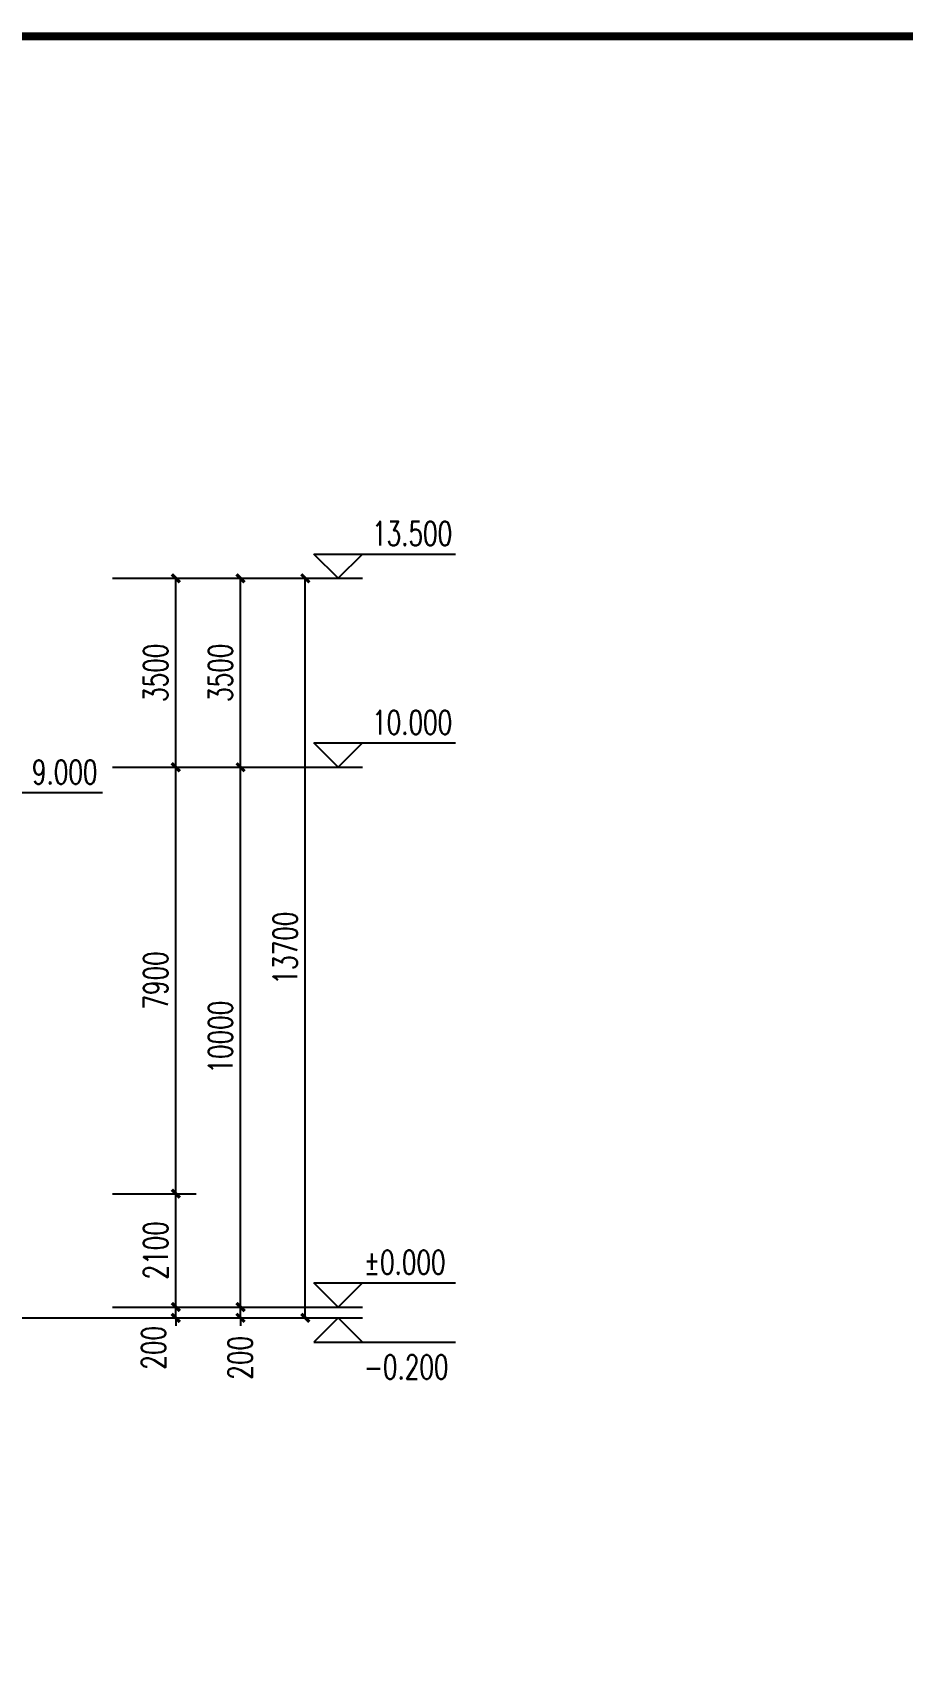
# Model space of a CAD drawing. Extents: x 962303 to 1579583, y -174742 to 224716.
# Drawn here: x 1391176 to 1407305, y -143109 to -113167 of the extents above; entities that cross this region are included whole.
import ezdxf

# ---------------------------------------------------------------- set-up
doc = ezdxf.new("R2010")
doc.units = 0
doc.header["$LTSCALE"] = 1000
doc.header["$MEASUREMENT"] = 0
for name, color, linetype in [('DIM_ELEV', 3, 'Continuous'), ('PUB_DIM', 3, 'Continuous'), ('PUB_TEXT', 7, 'Continuous'), ('PUB_TITLE', 4, 'Continuous')]:
    doc.layers.add(name, color=color, linetype=linetype)
doc.styles.add('_TCH_DIM', font='SIMPLEX', dxfattribs={"bigfont": 'GBCBIG'})
doc.styles.add('_TCH_DIM_T3', font='SIMPLEX', dxfattribs={"width": 0.705882, "bigfont": 'GBCBIG'})
doc.dimstyles.new('_TCH_ARCH&&150', dxfattribs={"dimtxt": 446.25, "dimasz": 150, "dimexe": 375, "dimexo": 450, "dimgap": 150, "dimtad": 1, "dimdec": 0, "dimzin": 0, "dimdsep": 46, "dimtxsty": '_TCH_DIM_T3', "dimblk": 'ARCHTICK', "dimcen": 0.09, "dimclrt": 7, "dimazin": 2, "dimtfac": 1, "dimtdec": 0, "dimtix": 1, "dimtmove": 2, "dimatfit": 3, "dimfxl": 0, "dimtolj": 1, "dimtzin": 0, "dimarcsym": 0})

# ---------------------------------------------------------------- blocks, each defined once
blk = doc.blocks.new('_ArchTick')
at = {"color": 0, "linetype": 'ByBlock', "const_width": 0.4}
blk.add_lwpolyline([(-0.5, -0.5), (0.5, 0.5)], dxfattribs=at)
blk = doc.blocks.new('*D24')
at = {"layer": 'Defpoints', "color": 0}
for p in [(1392212, -136781), (1393835, -136781), (1392212, -136981)]:
    blk.add_point(p, dxfattribs=at)
at = {"layer": 'PUB_DIM', "color": 0, "lineweight": -2}
for p, q in [((1392662, -136781), (1394210, -136781)), ((1393835, -136781), (1393835, -136631)), ((1393835, -136981), (1393835, -136781)), ((1392662, -136981), (1394210, -136981)), ((1393835, -136981), (1393835, -137131))]:
    blk.add_line(p, q, dxfattribs=at)
at = {"layer": 'PUB_DIM', "color": 0, "lineweight": -2, "xscale": 150, "yscale": 150, "zscale": 150}
for p, rotation in [((1393835, -136781), 270), ((1393835, -136981), 90)]:
    blk.add_blockref('_ArchTick', p, dxfattribs=dict(at, rotation=rotation))
at = {"layer": 'PUB_DIM', "color": 7, "insert": (1393423, -137536), "char_height": 446.2, "attachment_point": 5, "rotation": 90, "style": '_TCH_DIM_T3'}
blk.add_mtext('\\A1;200', dxfattribs=at)
blk = doc.blocks.new('*D25')
at = {"layer": 'Defpoints', "color": 0}
for p in [(1392212, -134681), (1393835, -134681), (1392212, -136781)]:
    blk.add_point(p, dxfattribs=at)
at = {"layer": 'PUB_DIM', "color": 0, "lineweight": -2}
for p, q in [((1392662, -134681), (1394210, -134681)), ((1393835, -136781), (1393835, -134681)), ((1392662, -136781), (1394210, -136781))]:
    blk.add_line(p, q, dxfattribs=at)
at = {"layer": 'PUB_DIM', "color": 0, "lineweight": -2, "xscale": 150, "yscale": 150, "zscale": 150}
for p, rotation in [((1393835, -134681), 90), ((1393835, -136781), 270)]:
    blk.add_blockref('_ArchTick', p, dxfattribs=dict(at, rotation=rotation))
at = {"layer": 'PUB_DIM', "color": 7, "insert": (1393462, -135731), "char_height": 446.2, "attachment_point": 5, "rotation": 90, "style": '_TCH_DIM_T3'}
blk.add_mtext('\\A1;2100', dxfattribs=at)
blk = doc.blocks.new('*D26')
at = {"layer": 'Defpoints', "color": 0}
for p in [(1392212, -126781), (1393835, -126781), (1392212, -134681)]:
    blk.add_point(p, dxfattribs=at)
at = {"layer": 'PUB_DIM', "color": 0, "lineweight": -2}
for p, q in [((1392662, -126781), (1394210, -126781)), ((1393835, -134681), (1393835, -126781)), ((1392662, -134681), (1394210, -134681))]:
    blk.add_line(p, q, dxfattribs=at)
at = {"layer": 'PUB_DIM', "color": 0, "lineweight": -2, "xscale": 150, "yscale": 150, "zscale": 150}
for p, rotation in [((1393835, -126781), 90), ((1393835, -134681), 270)]:
    blk.add_blockref('_ArchTick', p, dxfattribs=dict(at, rotation=rotation))
at = {"layer": 'PUB_DIM', "color": 7, "insert": (1393462, -130731), "char_height": 446.2, "attachment_point": 5, "rotation": 90, "style": '_TCH_DIM_T3'}
blk.add_mtext('\\A1;7900', dxfattribs=at)
blk = doc.blocks.new('*D27')
at = {"layer": 'Defpoints', "color": 0}
for p in [(1392212, -123281), (1393835, -123281), (1392212, -126781)]:
    blk.add_point(p, dxfattribs=at)
at = {"layer": 'PUB_DIM', "color": 0, "lineweight": -2}
for p, q in [((1392662, -123281), (1394210, -123281)), ((1393835, -126781), (1393835, -123281)), ((1392662, -126781), (1394210, -126781))]:
    blk.add_line(p, q, dxfattribs=at)
at = {"layer": 'PUB_DIM', "color": 0, "lineweight": -2, "xscale": 150, "yscale": 150, "zscale": 150}
for p, rotation in [((1393835, -123281), 90), ((1393835, -126781), 270)]:
    blk.add_blockref('_ArchTick', p, dxfattribs=dict(at, rotation=rotation))
at = {"layer": 'PUB_DIM', "color": 7, "insert": (1393462, -125031), "char_height": 446.2, "attachment_point": 5, "rotation": 90, "style": '_TCH_DIM_T3'}
blk.add_mtext('\\A1;3500', dxfattribs=at)
blk = doc.blocks.new('*D28')
at = {"layer": 'Defpoints', "color": 0}
for p in [(1394156, -123281), (1396235, -123281), (1394156, -136981)]:
    blk.add_point(p, dxfattribs=at)
at = {"layer": 'PUB_DIM', "color": 0, "lineweight": -2}
for p, q in [((1394606, -123281), (1396610, -123281)), ((1396235, -136981), (1396235, -123281)), ((1394606, -136981), (1396610, -136981))]:
    blk.add_line(p, q, dxfattribs=at)
at = {"layer": 'PUB_DIM', "color": 0, "lineweight": -2, "xscale": 150, "yscale": 150, "zscale": 150}
for p, rotation in [((1396235, -123281), 90), ((1396235, -136981), 270)]:
    blk.add_blockref('_ArchTick', p, dxfattribs=dict(at, rotation=rotation))
at = {"layer": 'PUB_DIM', "color": 7, "insert": (1395862, -130131), "char_height": 446.2, "attachment_point": 5, "rotation": 90, "style": '_TCH_DIM_T3'}
blk.add_mtext('\\A1;13700', dxfattribs=at)
blk = doc.blocks.new('*D29')
at = {"layer": 'Defpoints', "color": 0}
for p in [(1393412, -136781), (1395035, -136781), (1393412, -136981)]:
    blk.add_point(p, dxfattribs=at)
at = {"layer": 'PUB_DIM', "color": 0, "lineweight": -2}
for p, q in [((1393862, -136781), (1395410, -136781)), ((1395035, -136781), (1395035, -136631)), ((1395035, -136981), (1395035, -136781)), ((1393862, -136981), (1395410, -136981)), ((1395035, -136981), (1395035, -137131))]:
    blk.add_line(p, q, dxfattribs=at)
at = {"layer": 'PUB_DIM', "color": 0, "lineweight": -2, "xscale": 150, "yscale": 150, "zscale": 150}
for p, rotation in [((1395035, -136781), 270), ((1395035, -136981), 90)]:
    blk.add_blockref('_ArchTick', p, dxfattribs=dict(at, rotation=rotation))
at = {"layer": 'PUB_DIM', "color": 7, "insert": (1395027, -137721), "char_height": 446.2, "attachment_point": 5, "rotation": 90, "style": '_TCH_DIM_T3'}
blk.add_mtext('\\A1;200', dxfattribs=at)
blk = doc.blocks.new('*D30')
at = {"layer": 'Defpoints', "color": 0}
for p in [(1393412, -126781), (1395035, -126781), (1393412, -136781)]:
    blk.add_point(p, dxfattribs=at)
at = {"layer": 'PUB_DIM', "color": 0, "lineweight": -2}
for p, q in [((1393862, -126781), (1395410, -126781)), ((1395035, -136781), (1395035, -126781)), ((1393862, -136781), (1395410, -136781))]:
    blk.add_line(p, q, dxfattribs=at)
at = {"layer": 'PUB_DIM', "color": 0, "lineweight": -2, "xscale": 150, "yscale": 150, "zscale": 150}
for p, rotation in [((1395035, -126781), 90), ((1395035, -136781), 270)]:
    blk.add_blockref('_ArchTick', p, dxfattribs=dict(at, rotation=rotation))
at = {"layer": 'PUB_DIM', "color": 7, "insert": (1394662, -131781), "char_height": 446.2, "attachment_point": 5, "rotation": 90, "style": '_TCH_DIM_T3'}
blk.add_mtext('\\A1;10000', dxfattribs=at)
blk = doc.blocks.new('*D31')
at = {"layer": 'Defpoints', "color": 0}
for p in [(1393412, -123281), (1395035, -123281), (1393412, -126781)]:
    blk.add_point(p, dxfattribs=at)
at = {"layer": 'PUB_DIM', "color": 0, "lineweight": -2}
for p, q in [((1393862, -123281), (1395410, -123281)), ((1395035, -126781), (1395035, -123281)), ((1393862, -126781), (1395410, -126781))]:
    blk.add_line(p, q, dxfattribs=at)
at = {"layer": 'PUB_DIM', "color": 0, "lineweight": -2, "xscale": 150, "yscale": 150, "zscale": 150}
for p, rotation in [((1395035, -123281), 90), ((1395035, -126781), 270)]:
    blk.add_blockref('_ArchTick', p, dxfattribs=dict(at, rotation=rotation))
at = {"layer": 'PUB_DIM', "color": 7, "insert": (1394662, -125031), "char_height": 446.2, "attachment_point": 5, "rotation": 90, "style": '_TCH_DIM_T3'}
blk.add_mtext('\\A1;3500', dxfattribs=at)

msp = doc.modelspace()

# ---------------------------------------------------------------- linework, layer by layer
at = {"color": 5}
msp.add_line((1389925.6, -136981.2), (1395828.2, -136981.2), dxfattribs=at)
at = {"layer": 'DIM_ELEV'}
for p, q in [((1396843.6, -123281.2), (1396393.6, -122831.2)), ((1396393.6, -122831.2), (1399017.1, -122831.2)), ((1396843.6, -123281.2), (1397293.6, -122831.2)), ((1395516, -123281.2), (1397293.6, -123281.2)), ((1396843.6, -126781.2), (1396393.6, -126331.2)), ((1396393.6, -126331.2), (1399017.1, -126331.2)), ((1396843.6, -126781.2), (1397293.6, -126331.2)), ((1395162.4, -126781.2), (1397293.6, -126781.2)), ((1390242.8, -127251.1), (1392473.7, -127251.1)), ((1396843.6, -136781.2), (1396393.6, -136331.2)), ((1396393.6, -136331.2), (1399017.1, -136331.2)), ((1396843.6, -136781.2), (1397293.6, -136331.2)), ((1395162.4, -136781.2), (1397293.6, -136781.2)), ((1395516, -136981.2), (1397293.6, -136981.2)), ((1396843.6, -136981.2), (1396393.6, -137431.2)), ((1396843.6, -136981.2), (1397293.6, -137431.2)), ((1396393.6, -137431.2), (1399017.1, -137431.2))]:
    msp.add_line(p, q, dxfattribs=at)
at = {"layer": 'PUB_TITLE', "const_width": 150}
msp.add_lwpolyline([(1338083.3, -173241.9), (1421933.3, -173241.9), (1421933.3, -113241.9), (1338083.3, -113241.9)], close=True, dxfattribs=at)

# ---------------------------------------------------------------- texts
at = {"layer": 'PUB_TEXT', "style": '_TCH_DIM', "width": 0.705882}
for s, p in [('13.500', (1397472.1, -122673.7)), ('10.000', (1397472.1, -126173.7)), ('9.000', (1391168.7, -127093.6)), ('%%P0.000', (1397322.1, -136173.7)), ('-0.200', (1397322.1, -138113.7))]:
    msp.add_text(s, height=446.25, dxfattribs=at).set_placement(p)

# ---------------------------------------------------------------- dimensions: what is measured, and where the dimension line sits
at = {"layer": 'PUB_DIM'}
for p1, p2, distance, picture, middle in [((1392211.7, -126781.2), (1392211.7, -123281.2), -1623.8, '*D27', (1393462.3, -125031.2)), ((1393411.7, -126781.2), (1393411.7, -123281.2), -1623.8, '*D31', (1394662.3, -125031.2)), ((1394155.6, -136981.2), (1394155.6, -123281.2), -2079.7, '*D28', (1395862.2, -130131.2)), ((1392211.7, -134681.2), (1392211.7, -126781.2), -1623.8, '*D26', (1393462.3, -130731.2)), ((1393411.7, -136781.2), (1393411.7, -126781.2), -1623.8, '*D30', (1394662.3, -131781.2)), ((1392211.7, -136781.2), (1392211.7, -134681.2), -1623.8, '*D25', (1393462.3, -135731.2))]:
    dim = msp.add_aligned_dim(p1=p1, p2=p2, distance=distance, dimstyle='_TCH_ARCH&&150', dxfattribs=at)
    dim.commit()
    dim.dimension.update_dxf_attribs({"geometry": picture, "text_midpoint": middle})
for base, p1, p2, picture, middle in [((1393835.4, -136781.2), (1392211.7, -136981.2), (1392211.7, -136781.2), '*D24', (1393422.9, -137536.2)), ((1395035.4, -136781.2), (1393411.7, -136981.2), (1393411.7, -136781.2), '*D29', (1395026.7, -137721.2))]:
    dim = msp.add_linear_dim(base=base, p1=p1, p2=p2, angle=90, dimstyle='_TCH_ARCH&&150', dxfattribs=at)
    dim.commit()
    dim.dimension.update_dxf_attribs({"geometry": picture, "text_midpoint": middle, "dimtype": 129})

doc.saveas('drawing.dxf')
